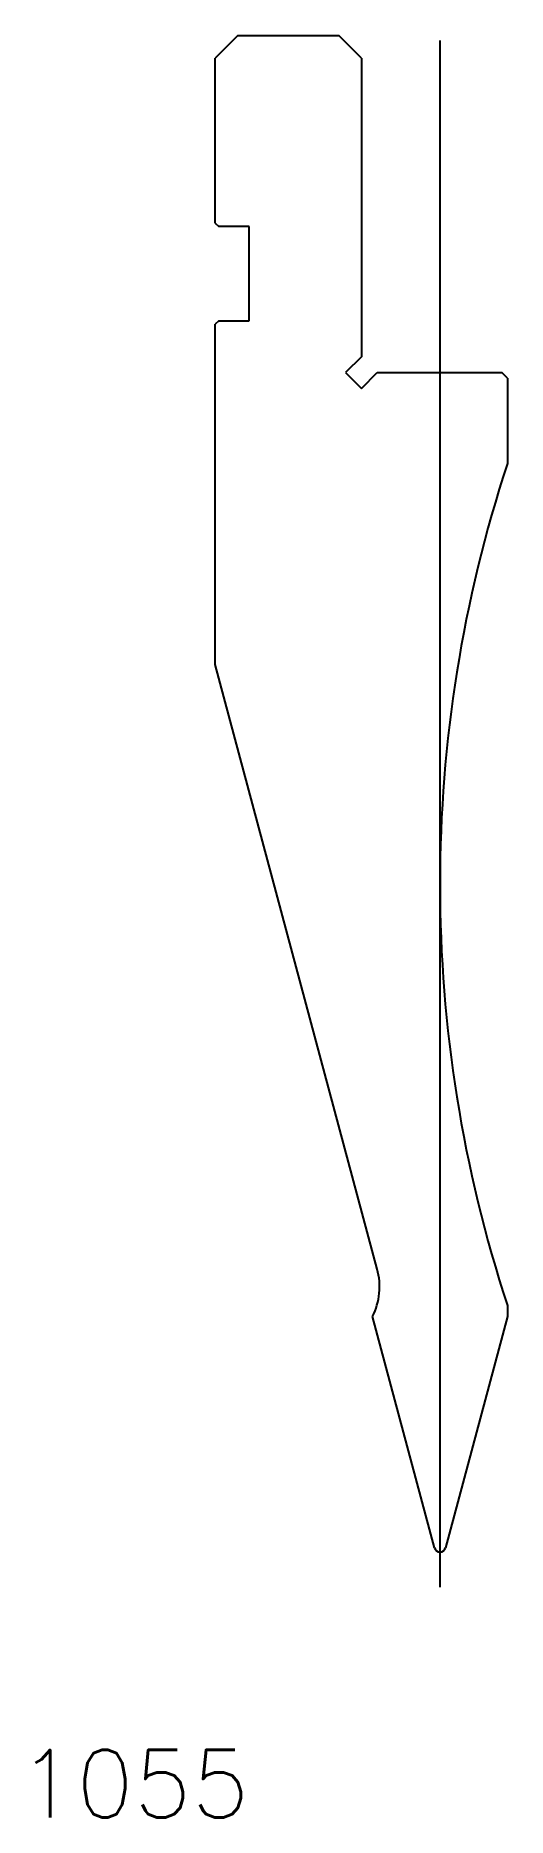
# Model space of a CAD drawing. Header units: millimetres. Extents: x -36 to 6, y -84 to 74.
import ezdxf
from ezdxf.enums import TextEntityAlignment as Align
from ezdxf.lldxf.tags import DXFTag

# ---------------------------------------------------------------- set-up
doc = ezdxf.new("R2010")
doc.units = ezdxf.units.MM
doc.layers.add('Default', color=7, linetype='Continuous')
doc.layers.add('DV80_PREDEFINITO', color=7, linetype='Continuous')
doc.styles.add('SEACAD_txt_shx', font='txt.shx')
tags = doc.linetypes.add('CENTER2', pattern=[28.575, 19.05, -3.175, 3.175, -3.175]).pattern_tags.tags
tags[10:11] = [DXFTag(74, 4), DXFTag(75, 0), DXFTag(340, '0'), DXFTag(46, 0.0), DXFTag(50, 0.0), DXFTag(44, 0.0), DXFTag(45, 0.0)]
tags[8:9] = [DXFTag(74, 4), DXFTag(75, 0), DXFTag(340, '0'), DXFTag(46, 0.0), DXFTag(50, 0.0), DXFTag(44, 0.0), DXFTag(45, 0.0)]
tags[6:7] = [DXFTag(74, 4), DXFTag(75, 0), DXFTag(340, '0'), DXFTag(46, 0.0), DXFTag(50, 0.0), DXFTag(44, 0.0), DXFTag(45, 0.0)]
tags[4:5] = [DXFTag(74, 4), DXFTag(75, 0), DXFTag(340, '0'), DXFTag(46, 0.0), DXFTag(50, 0.0), DXFTag(44, 0.0), DXFTag(45, 0.0)]

msp = doc.modelspace()

# ---------------------------------------------------------------- linework, layer by layer
at = {"layer": 'DV80_PREDEFINITO', "color": 7, "linetype": 'Continuous'}
for p, q in [((-18.22, 74.27), (-20.22, 72.27)), ((-18.22, 74.27), (-9.22, 74.27)), ((-7.22, 72.27), (-9.22, 74.27)), ((-20.22, 57.57), (-20.22, 72.27)), ((-7.22, 72.27), (-7.22, 45.69)), ((-20.22, 57.57), (-19.92, 57.27)), ((-17.22, 57.27), (-19.92, 57.27)), ((-17.22, 48.87), (-17.22, 57.27)), ((-19.92, 48.87), (-20.22, 48.57)), ((-20.22, 18.28), (-20.22, 48.57)), ((-19.92, 48.87), (-17.22, 48.87)), ((-7.22, 45.69), (-8.64, 44.27)), ((-8.64, 44.27), (-7.22, 42.86)), ((-7.22, 42.86), (-5.81, 44.27)), ((-5.81, 44.27), (5.28, 44.27)), ((5.78, 43.77), (5.28, 44.27)), ((5.78, 43.77), (5.78, 36.17)), ((-5.8, -35.55), (-20.22, 18.28)), ((5.78, -38.77), (5.78, -39.77)), ((-0.71, -60.36), (-6.22, -39.77)), ((5.78, -39.77), (0.26, -60.36))]:
    msp.add_line(p, q, dxfattribs=at)
at = {"layer": 'DV80_PREDEFINITO', "color": 7, "linetype": 'CENTER2'}
msp.add_line((-0.22, -63.86), (-0.22, 73.85), dxfattribs=at)
at = {"layer": 'DV80_PREDEFINITO', "color": 7, "linetype": 'Continuous'}
for centre, radius, start, end in [((119.78, -1.3), 120, 161.8052, 198.1948), ((-11.6, -37.1), 6, 333.5904, 15), ((-0.22, -60.23), 0.5, 195, 345)]:
    msp.add_arc(centre, radius, start, end, dxfattribs=at)

# ---------------------------------------------------------------- texts
at = {"layer": 'Default', "color": 7, "linetype": 'Continuous', "style": 'SEACAD_txt_shx'}
msp.add_text('1055', height=6, dxfattribs=at).set_placement((-37.76, -78.35), align=Align.TOP_LEFT)

doc.saveas('drawing.dxf')
